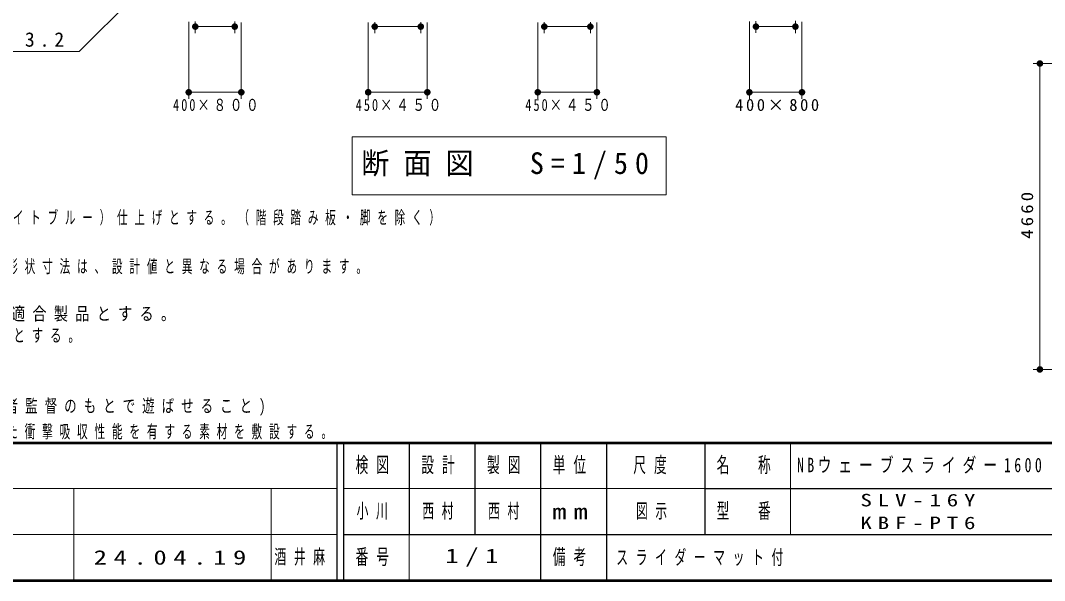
# Model space of a CAD drawing. Units: millimetres on the paper, with parts at other scales. Extents: x -365 to 0, y 0 to 257.
# Drawn here: x -286.6 to -130.8, y 0 to 85.3 of the extents above; entities that cross this region are included whole.
import ezdxf

# ---------------------------------------------------------------- set-up
doc = ezdxf.new("R2010")
doc.units = ezdxf.units.MM
doc.layers.add('LY_1', color=7, linetype='Continuous', lineweight=13)
doc.layers.add('LY_2', color=7, linetype='Continuous', lineweight=13)
doc.layers.add('LY_3', color=7, linetype='Continuous')
doc.styles.add('ＭＳ ゴシック', font='')
doc.styles.get('ＭＳ ゴシック').set_extended_font_data('MS Gothic')

# ---------------------------------------------------------------- blocks, each defined once
blk = doc.blocks.new('filled_dot')
at = {"color": 0, "linetype": 'Continuous', "lineweight": -2, "const_width": 1.25}
blk.add_lwpolyline([(-0.625, 0, 1), (0.625, 0, 1)], format="xyb", close=True, dxfattribs=at)

msp = doc.modelspace()

# ---------------------------------------------------------------- linework, layer by layer
at = {"layer": 'LY_1'}
for p, q in [((-277.693, 80.57), (-257.526, 100.737)), ((-261.04, 85.097), (-261.04, 73.373)), ((-260.04, 85.131), (-260.04, 83.373)), ((-254.04, 84.373), (-260.04, 84.373)), ((-254.04, 85.131), (-254.04, 83.373)), ((-253.04, 84.982), (-253.04, 73.373)), ((-233.74, 85.022), (-233.74, 73.373)), ((-232.74, 85.029), (-232.74, 83.373)), ((-225.74, 84.373), (-232.74, 84.373)), ((-225.74, 85.029), (-225.74, 83.373)), ((-224.74, 85.022), (-224.74, 73.373)), ((-207.94, 85.022), (-207.94, 73.373)), ((-206.94, 85.029), (-206.94, 83.373)), ((-199.94, 84.373), (-206.94, 84.373)), ((-199.94, 85.029), (-199.94, 83.373)), ((-198.94, 85.022), (-198.94, 73.373)), ((-175.739, 85.155), (-175.739, 73.373)), ((-174.739, 85.206), (-174.739, 83.447)), ((-168.739, 84.373), (-174.739, 84.373)), ((-168.739, 85.256), (-168.739, 83.373)), ((-167.739, 85.105), (-167.739, 73.373)), ((-311.843, 80.57), (-277.693, 80.57)), ((-111.982, 78.755), (-132.545, 78.755)), ((-131.545, 32.155), (-131.545, 78.755)), ((-253.04, 74.373), (-261.04, 74.373)), ((-224.74, 74.373), (-233.74, 74.373)), ((-198.94, 74.373), (-207.94, 74.373)), ((-167.739, 74.373), (-175.739, 74.373)), ((-236.19, 67.573), (-236.19, 58.773)), ((-188.39, 67.573), (-236.19, 67.573)), ((-188.39, 58.773), (-188.39, 67.573)), ((-236.19, 58.773), (-188.39, 58.773)), ((-111.982, 32.155), (-132.545, 32.155))]:
    msp.add_line(p, q, dxfattribs=at)
at = {"layer": 'LY_2', "lineweight": 50}
for p, q in [((-365, 21), (0, 21)), ((-365, 0), (0, 0))]:
    msp.add_line(p, q, dxfattribs=at)
at = {"layer": 'LY_2', "lineweight": 25}
for p, q in [((-238.5, 21), (-238.5, 0)), ((-237.5, 21), (-237.5, 0)), ((-227.5, 21), (-227.5, 7)), ((-217.5, 21), (-217.5, 7)), ((-207.5, 21), (-207.5, 0)), ((-197.5, 21), (-197.5, 7)), ((-182.5, 21), (-182.5, 7)), ((-182.5, 14), (-70, 14)), ((-237.5, 7), (0, 7)), ((-197.5, 7), (-197.5, 0))]:
    msp.add_line(p, q, dxfattribs=at)
at = {"layer": 'LY_2'}
for p, q in [((-169.5, 21), (-169.5, 7)), ((-365, 14), (-238.5, 14)), ((-278.5, 14), (-278.5, 0)), ((-248.5, 14), (-248.5, 0)), ((-237.5, 14), (-182.5, 14)), ((-365, 7), (-238.5, 7)), ((-227.5, 7), (-227.5, 0))]:
    msp.add_line(p, q, dxfattribs=at)

# ---------------------------------------------------------------- block references
at = {"layer": 'LY_1', "xscale": 0.4, "yscale": 0.4}
for p in [(-260.04, 84.373), (-232.74, 84.373), (-206.94, 84.373), (-174.739, 84.373), (-261.04, 74.373), (-233.74, 74.373), (-207.94, 74.373), (-175.739, 74.373)]:
    msp.add_blockref('filled_dot', p, dxfattribs=at)
for p, rotation in [((-254.04, 84.373), 180), ((-225.74, 84.373), 180), ((-199.94, 84.373), 180), ((-168.739, 84.373), 180), ((-131.545, 78.755), 270), ((-253.04, 74.373), 180), ((-224.74, 74.373), 180), ((-198.94, 74.373), 180), ((-167.739, 74.373), 180), ((-131.545, 32.155), 90)]:
    msp.add_blockref('filled_dot', p, dxfattribs=dict(at, rotation=rotation))

# ---------------------------------------------------------------- texts
at = {"layer": 'LY_1', "style": 'ＭＳ ゴシック'}
for s, insert, char_height, attachment_point in [('\\T1.5;脚：φ48.6×3.2', (-311.843, 80.72), 2.199, 7), ('\\T1.32;\\W0.75;400×８００', (-256.623, 73.373), 1.833, 2), ('\\T1.32;\\W0.75;450×４５０', (-228.832, 73.373), 1.833, 2), ('\\T1.32;\\W0.75;450×４５０', (-203.032, 73.373), 1.833, 2), ('\\T1.32;400×800', (-171.319, 73.373), 1.833, 2), ('\\T1.5;\\W0.95;断面図\u3000S=1/50', (-234.79, 63.173), 3.299, 4), ('\\T1.63;\\W0.6;ポリエステル樹脂粉体塗装（側板：ライトグリーン/その他：ライトブルー）仕上げとする。（階段踏み板・脚を除く）', (-363.035, 53.837), 1.979, 7), ('\\T1.64;\\W0.6;スライダーは、ポリエチレン回転成形品とする。スライダーの形状寸法は、設計値と異なる場合があります。', (-363.035, 46.637), 1.979, 7), ('\\T1.51;\\W0.8;本製品は、遊具の安全に関する規準JPFA-SP-S:2024適合製品とする。', (-363.035, 39.437), 1.979, 7), ('\\T1.59;\\W0.65;本製品は、(一社)日本公園施設業協会賠償責任保険加入製品とする。', (-363.035, 35.837), 1.979, 7), ('\\T1.57;\\W0.7;本製品の利用対象年齢は、3～12才とする。(幼児は保護者監督のもとで遊ばせること)', (-363.035, 25.091), 1.979, 7), ('\\T1.64;\\W0.6;安全領域内には、障害物等はないものとし、落下高さに見合った衝撃吸収性能を有する素材を敷設する。', (-363.035, 21.491), 1.979, 7), ('\\T1.64;\\W0.6;西村', (-225.5, 10.5), 2.199, 4), ('\\T1.64;\\W0.6;酒井麻', (-248, 3.5), 2.199, 4), ('\\T1.5;\\W1.35;24.04.19', (-275.5, 3.5), 2.199, 4)]:
    msp.add_mtext(s, dxfattribs=dict(at, insert=insert, char_height=char_height, attachment_point=attachment_point))
at = {"layer": 'LY_1', "insert": (-132.545, 55.864), "char_height": 1.833, "attachment_point": 8, "rotation": 90, "style": 'ＭＳ ゴシック'}
msp.add_mtext('\\T1.33;\\W1.15;4660', dxfattribs=at)
at = {"layer": 'LY_2', "char_height": 2.346, "attachment_point": 5, "style": 'ＭＳ ゴシック'}
for s, insert in [('\\T1.64;\\W0.6;検図', (-232.5, 17.5)), ('\\T1.64;\\W0.6;設計', (-222.5, 17.5)), ('\\T1.64;\\W0.6;製図', (-212.5, 17.5)), ('\\T1.64;\\W0.6;単位', (-202.5, 17.5)), ('\\T1.64;\\W0.6;尺度', (-190.25, 17.5)), ('\\T1.64;\\W0.6;名\u3000称', (-176, 17.5)), ('\\T1.5;\\W1.35;mm', (-202.5, 10.5)), ('\\T1.64;\\W0.6;型\u3000番', (-176, 10.5)), ('\\T1.64;\\W0.6;番号', (-232.5, 3.5)), ('\\T1.64;\\W0.6;備考', (-202.5, 3.5))]:
    msp.add_mtext(s, dxfattribs=dict(at, insert=insert))
at = {"layer": 'LY_3', "attachment_point": 4, "style": 'ＭＳ ゴシック'}
for s, insert, char_height in [('\\T1.5;\\W0.7;NBウェーブスライダー1600', (-168.5, 17.5), 2.199), ('\\T1.5;\\W1.35;SLV-16Y', (-158.85, 12.233), 1.906), ('\\T1.64;\\W0.6;小川', (-235.5, 10.5), 2.199), ('\\T1.64;\\W0.6;西村', (-215.5, 10.5), 2.199), ('\\T1.64;\\W0.6;図示', (-193, 10.5), 2.199), ('\\T1.5;\\W1.35;KBF-PT6', (-158.85, 8.767), 1.906), ('\\T1.5;\\W1.35;1/1', (-222, 3.5), 2.199), ('\\T1.64;\\W0.6;スライダーマット付', (-196, 3.43), 2.199)]:
    msp.add_mtext(s, dxfattribs=dict(at, insert=insert, char_height=char_height))

doc.saveas('drawing.dxf')
